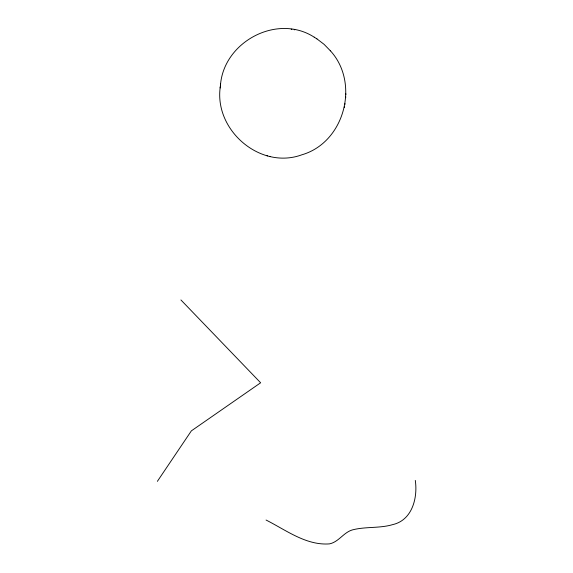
<?xml version="1.0" encoding="UTF-8"?>
<svg xmlns="http://www.w3.org/2000/svg" width="573" height="573" viewBox="0 0 573 573"><rect width="100%" height="100%" fill="white"/><g stroke="black" fill="none" stroke-linecap="round" stroke-linejoin="round"><path stroke-width="0.86" d="M220.268 86.91C213.987 130.1 260.192 170.109 301.849 154.803C344.531 142.484 360.195 83.128 330.292 50.682M345.72 97.711L345.755 96.73M345.827 94.717L345.87 93.764M220.476 85.105C223.714 41.772 277.375 13.115 314.434 37.317M220.154 87.956L220.591 84.023M344.294 107.566L344.495 106.514M344.846 104.651L345.046 103.62M157.367 481.349L191.353 430.875L260.636 382.778L180.918 299.944M291.22 29.209L291.865 29.323M294.178 29.696L294.773 29.803M267.004 155.734L267.527 155.863M269.654 156.365L270.22 156.501M266.065 520.033C285.877 530.004 306.183 545.682 329.489 543.877C338.607 542.037 343.392 532.682 352.116 529.982C365.416 526.401 379.577 528.557 392.827 524.574C412.252 520.141 417.867 497.744 415.289 480.41M316.812 38.799L324.031 44.3L330.413 50.832M314.248 37.202L316.948 38.885"/></g></svg>
